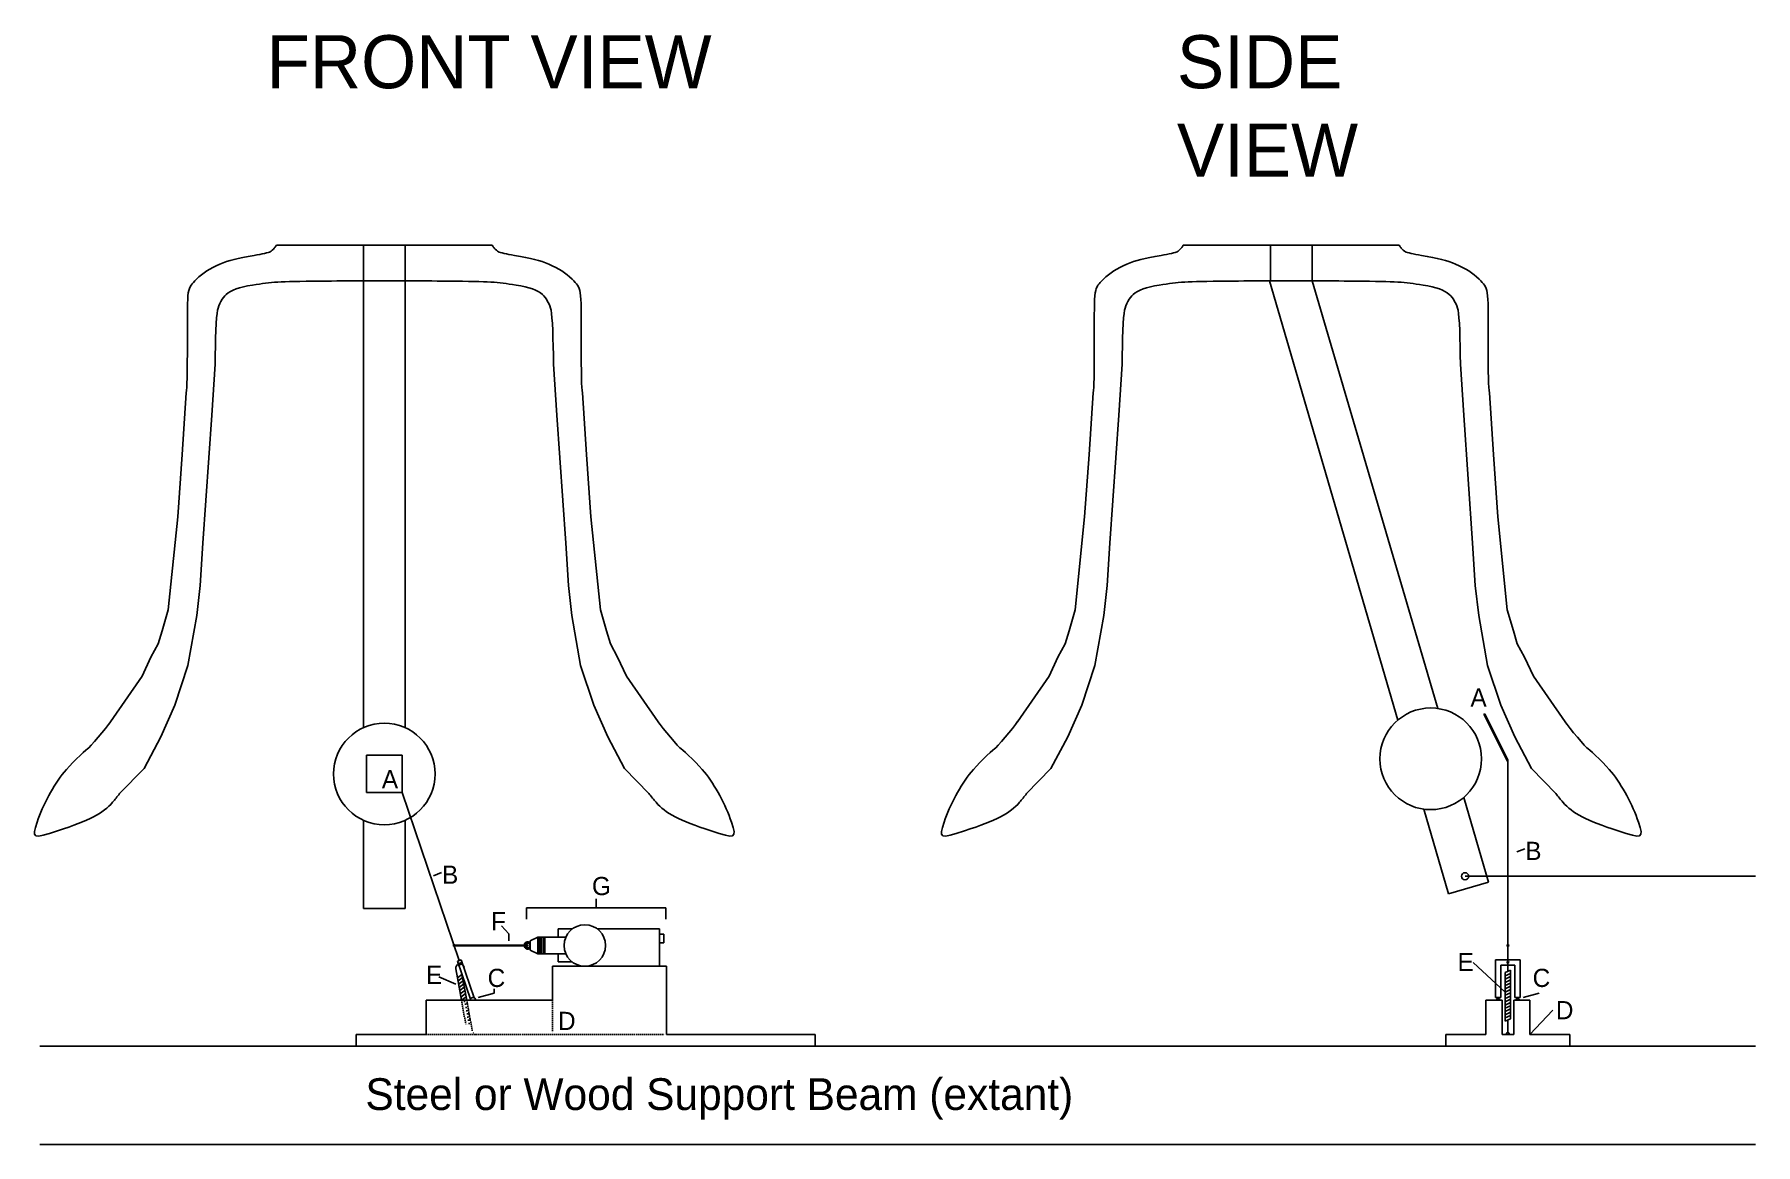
# Model space of a CAD drawing. Extents: x -113 to 2547, y -460 to 1255.
import ezdxf

# ---------------------------------------------------------------- set-up
doc = ezdxf.new("R2010")
doc.units = 0
doc.linetypes.add('ACAD_ISO07W100', pattern=[3, 0, -3])
doc.layers.get('0').update_dxf_attribs({"color": 1, "linetype": 'CONTINUOUS'})
for name, color, linetype in [('Device', 3, 'CONTINUOUS'), ('Extant Structure', 7, 'CONTINUOUS'), ('Hidden', 3, 'ACAD_ISO07W100')]:
    doc.layers.add(name, color=color, linetype=linetype)

msp = doc.modelspace()

# ---------------------------------------------------------------- linework, layer by layer
for p, q in [((2190.1, -2.7), (2177.9, -7.5)), ((516, -39.6), (503.7, -44.4)), ((647, -111.3), (647, -93.8)), ((647, -93.8), (862.8, -93.8)), ((754.9, -93.8), (754.9, -79.9)), ((862.8, -93.8), (862.8, -111.3)), ((608.5, -121.8), (619.9, -134)), ((619.9, -134), (619.9, -145)), ((2110.5, -178.7), (2159.9, -224.2)), ((512, -200.8), (538, -212.2)), ((597.4, -225.9), (572.3, -232.5)), ((597.4, -219.3), (597.4, -225.9)), ((2212.5, -225.9), (2187.4, -232.5)), ((2233.4, -252.2), (2198, -289.5))]:
    msp.add_line(p, q)
at = {"layer": 'Device', "linetype": 'Continuous'}
for p, q in [((2128.4, 205.8), (2127, 205.1)), ((2127, 205.1), (2163.2, 132.7)), ((2128.4, 205.8), (2164.6, 133.4)), ((400, 141.7), (454.9, 141.7)), ((400, 83.9), (400, 141.7)), ((454.9, 141.7), (454.9, 83.9)), ((2164.6, 133.4), (2163.2, 132.7)), ((2163.9, 133.1), (2163.9, -174.3)), ((454.9, 83.9), (400, 83.9)), ((543.4, -175.3), (454.9, 83.9)), ((717.9, -126.7), (696.4, -126.7)), ((696.4, -126.7), (696.4, -139.5)), ((852.6, -126.7), (756.9, -126.7)), ((852.6, -126.7), (852.6, -184.3)), ((649.3, -151.6), (535.6, -151.6)), ((535.6, -151.6), (535.6, -152.8)), ((649.3, -152.8), (535.6, -152.8)), ((649.3, -151.6), (649.3, -152.8)), ((664.6, -139.5), (652.7, -145.1)), ((652.7, -145.1), (652.7, -159.3)), ((664.6, -164.9), (652.7, -159.3)), ((675.6, -139.5), (664.6, -139.5)), ((664.6, -139.5), (664.6, -164.9)), ((667.4, -139.5), (667.4, -164.9)), ((670.1, -139.5), (670.1, -164.9)), ((670.1, -139.5), (675.6, -139.5)), ((672.8, -139.5), (672.8, -164.9)), ((707.9, -139.5), (675.6, -139.5)), ((675.6, -139.5), (675.6, -164.9)), ((852.6, -134.8), (859.3, -134.8)), ((859.3, -148.3), (852.6, -148.3)), ((859.3, -134.8), (859.3, -148.3)), ((540.6, -176.3), (546.3, -174.3)), ((540.6, -176.3), (560.6, -234.9)), ((546.3, -174.3), (566.3, -232.9)), ((664.6, -164.9), (675.6, -164.9)), ((707.9, -164.9), (675.6, -164.9)), ((863.7, -184.3), (687.5, -184.3)), ((696.4, -177.7), (696.4, -164.9)), ((717.9, -177.7), (696.4, -177.7)), ((852.6, -184.3), (737.4, -184.3)), ((863.7, -289.5), (863.7, -184.3)), ((2152.9, -174.3), (2144.9, -174.3)), ((2144.9, -174.3), (2144.9, -232.8)), ((2152.9, -174.3), (2174.9, -174.3)), ((2152.9, -182.4), (2152.9, -232.8)), ((2152.9, -182.4), (2163.9, -182.4)), ((2163.9, -192.3), (2163.9, -178.1)), ((2174.9, -182.4), (2163.9, -182.4)), ((2174.9, -174.3), (2183, -174.3)), ((2174.9, -182.4), (2174.9, -232.8)), ((2183, -174.3), (2183, -232.8)), ((540.4, -202.3), (537.8, -188.4)), ((547.5, -197), (540.4, -202.3)), ((546.7, -236.9), (540.4, -202.3)), ((548.4, -201.9), (541.3, -207.2)), ((549.3, -206.8), (542.2, -212.1)), ((550.2, -211.7), (543.1, -217)), ((547.5, -197), (554.8, -236.9)), ((2167.9, -190.3), (2159.9, -194.2)), ((2159.9, -269.2), (2159.9, -194.2)), ((2167.9, -195.3), (2159.9, -199.2)), ((2167.9, -200.3), (2159.9, -204.2)), ((2167.9, -205.3), (2159.9, -209.2)), ((2167.9, -210.3), (2159.9, -214.2)), ((2167.9, -190.3), (2167.9, -265.3)), ((687.5, -236.9), (492, -236.9)), ((492, -236.9), (492, -289.5)), ((551.1, -216.6), (544, -221.9)), ((552, -221.6), (544.9, -226.9)), ((552.9, -226.5), (545.8, -231.8)), ((553.8, -231.4), (546.7, -236.7)), ((567.7, -236.9), (561.3, -236.9)), ((2129.8, -236.9), (2129.8, -289.5)), ((2154.9, -236.9), (2129.8, -236.9)), ((2154.9, -236.9), (2154.9, -289.5)), ((2167.9, -215.3), (2159.9, -219.2)), ((2167.9, -220.3), (2159.9, -224.2)), ((2167.9, -225.3), (2159.9, -229.2)), ((2167.9, -230.3), (2159.9, -234.2)), ((2167.9, -235.3), (2159.9, -239.2)), ((2172.9, -236.9), (2172.9, -289.5)), ((2172.9, -236.9), (2198, -236.9)), ((2198, -236.9), (2198, -289.5)), ((2167.9, -240.3), (2159.9, -244.2)), ((2167.9, -245.3), (2159.9, -249.2)), ((2167.9, -250.3), (2159.9, -254.2)), ((2167.9, -255.3), (2159.9, -259.2)), ((2167.9, -260.3), (2159.9, -264.2)), ((2167.9, -265.3), (2159.9, -269.2)), ((383.8, -289.5), (383.8, -307.6)), ((863.7, -289.5), (1093.6, -289.5)), ((1093.6, -289.5), (1093.6, -307.6)), ((2067.9, -289.5), (2067.9, -307.6)), ((2129.8, -289.5), (2067.9, -289.5)), ((2154.9, -289.5), (2172.9, -289.5)), ((2163.9, -267.3), (2163.9, -286.8)), ((2259.9, -289.5), (2198, -289.5)), ((2259.9, -307.6), (2259.9, -289.5)), ((863.7, -307.6), (383.8, -307.6)), ((1093.6, -307.6), (863.7, -307.6)), ((2067.9, -307.6), (2259.9, -307.6))]:
    msp.add_line(p, q, dxfattribs=at)
at = {"layer": 'Device'}
for p, q in [((687.5, -184.3), (687.5, -236.9)), ((554.7, -236.3), (554, -236.9)), ((2144.9, -232.8), (2152.9, -232.8)), ((2148.9, -232.8), (2148.9, -235.7)), ((2174.9, -232.8), (2183, -232.8)), ((2178.9, -232.8), (2178.9, -235.7)), ((492, -289.5), (383.8, -289.5))]:
    msp.add_line(p, q, dxfattribs=at)
at = {"layer": 'Device', "linetype": 'Continuous'}
for centre, radius in [((737.4, -152.2), 32.1), ((545.1, -180.5), 1.32), ((2163.9, -178.1), 1.32)]:
    msp.add_circle(centre, radius, dxfattribs=at)
at = {"layer": 'Device'}
msp.add_circle((2163.9, -152.2), 1.32, dxfattribs=at)
at = {"layer": 'Device', "linetype": 'Continuous'}
for centre, radius, start, end in [((535.6, -152.2), 1.32, 26.9303, 333.0697), ((649.3, -152.2), 5.64, 53.13, 173.8982), ((649.3, -152.2), 5.64, 186.1018, 306.87), ((649.3, -152.2), 3.39, 190.2044, 169.7956), ((2163.9, -152.2), 1.32, 26.9303, 333.0697), ((544.4, -187.2), 6.68, 10.3611, 190.3611), ((564.5, -236.9), 4.35, 0, 180), ((2148.9, -236.9), 2.72, 0, 180), ((2178.9, -236.9), 2.72, 0, 180), ((2163.9, -289.5), 2.72, 0, 180)]:
    msp.add_arc(centre, radius, start, end, dxfattribs=at)
at = {"layer": 'Extant Structure', "linetype": 'Continuous'}
for p, q in [((395.2, 929.5), (459.7, 929.5)), ((1796.8, 929.5), (1861.4, 929.5)), ((395.2, 874.8), (395.2, 184.3)), ((459.7, 874.8), (395.2, 874.8)), ((459.7, 184.3), (459.7, 874.8)), ((1993.7, 195.8), (1795.5, 874.8)), ((1796.8, 874.8), (1861.4, 874.8)), ((2055.6, 213.9), (1861.4, 874.8)), ((166.1, 746), (160.7, 667.3)), ((688.8, 746), (694.2, 667.3)), ((1567.8, 746), (1562.4, 667.3)), ((2090.5, 746), (2095.9, 667.3)), ((121.3, 701.7), (115.1, 606.4)), ((733.6, 701.7), (739.9, 606.4)), ((1522.9, 701.7), (1516.7, 606.4)), ((2135.3, 701.7), (2141.5, 606.4)), ((160.7, 667.3), (147.2, 469.5)), ((694.2, 667.3), (707.8, 469.5)), ((1562.4, 667.3), (1548.8, 469.5)), ((2095.9, 667.3), (2109.4, 469.5)), ((115.1, 606.4), (108.2, 510.1)), ((739.9, 606.4), (746.7, 510.1)), ((1516.7, 606.4), (1509.8, 510.1)), ((2141.5, 606.4), (2148.4, 510.1)), ((108.2, 510.1), (93.6, 366.4)), ((746.7, 510.1), (761.4, 366.4)), ((1509.8, 510.1), (1495.2, 366.4)), ((2148.4, 510.1), (2163, 366.4)), ((147.2, 469.5), (143.1, 403.8)), ((707.8, 469.5), (711.9, 403.8)), ((1548.8, 469.5), (1544.7, 403.8)), ((2109.4, 469.5), (2113.5, 403.8)), ((143.1, 403.8), (137.6, 357.7)), ((711.9, 403.8), (717.3, 357.7)), ((1544.7, 403.8), (1539.3, 357.7)), ((2113.5, 403.8), (2119, 357.7)), ((93.6, 366.4), (84.1, 333.8)), ((137.6, 357.7), (124, 280.2)), ((717.3, 357.7), (730.9, 280.2)), ((761.4, 366.4), (770.8, 333.8)), ((1495.2, 366.4), (1485.7, 333.8)), ((1539.3, 357.7), (1525.7, 280.2)), ((2119, 357.7), (2132.5, 280.2)), ((2163, 366.4), (2172.5, 333.8)), ((84.1, 333.8), (78.1, 314)), ((770.8, 333.8), (776.8, 314)), ((1485.7, 333.8), (1479.7, 314)), ((2172.5, 333.8), (2178.5, 314)), ((66.9, 293.3), (53.1, 264.1)), ((78.1, 314), (66.9, 293.3)), ((776.8, 314), (788, 293.3)), ((788, 293.3), (801.8, 264.1)), ((1468.5, 293.3), (1454.8, 264.1)), ((1479.7, 314), (1468.5, 293.3)), ((2178.5, 314), (2189.7, 293.3)), ((2189.7, 293.3), (2203.5, 264.1)), ((124, 280.2), (103.7, 219.1)), ((730.9, 280.2), (751.3, 219.1)), ((1525.7, 280.2), (1505.3, 219.1)), ((2132.5, 280.2), (2152.9, 219.1)), ((53.1, 264.1), (4.3, 193.4)), ((801.8, 264.1), (850.6, 193.4)), ((1454.8, 264.1), (1406, 193.4)), ((2203.5, 264.1), (2252.2, 193.4)), ((103.7, 219.1), (81.9, 170.2)), ((751.3, 219.1), (773, 170.2)), ((1505.3, 219.1), (1483.6, 170.2)), ((2152.9, 219.1), (2174.7, 170.2)), ((81.9, 170.2), (56.1, 121.3)), ((773, 170.2), (798.8, 121.3)), ((1483.6, 170.2), (1457.8, 121.3)), ((2174.7, 170.2), (2200.5, 121.3)), ((56.1, 121.3), (18.4, 82.4)), ((798.8, 121.3), (836.5, 82.4)), ((1457.8, 121.3), (1420.1, 82.4)), ((2200.5, 121.3), (2238.2, 82.4)), ((2033.8, 58.5), (2072, -72.3)), ((2133.9, -54.3), (2095.7, 76.6)), ((395.2, 41.3), (395.2, -95.1)), ((459.7, -95.1), (459.7, 41.3)), ((2097.7, -45.3), (2546.7, -45.3)), ((2072, -72.3), (2133.9, -54.3)), ((395.2, -95.1), (459.7, -95.1)), ((-104.8, -307.6), (2546.7, -307.6)), ((-104.8, -459.8), (2546.7, -459.8))]:
    msp.add_line(p, q, dxfattribs=at)
for centre, radius in [((2044.7, 136.2), 78.5), ((427.5, 112.8), 78.5), ((2097.7, -45.3), 5.55)]:
    msp.add_circle(centre, radius, dxfattribs=at)
at = {"layer": 'Extant Structure', "color": 7}
for points in [[(173.4, 900.4), (186.7, 906), (200.6, 909.6), (226.3, 914)], [(226.3, 914), (238.1, 916), (249.2, 918.4), (251, 919.4)], [(251, 919.4), (252.8, 920.3), (255.7, 923), (257.5, 925.3)], [(257.5, 925.3), (258.5, 926.7), (259.6, 928.1), (260.7, 929.5)], [(395.2, 929.5), (395.2, 911.2), (395.2, 893), (395.2, 874.8)], [(459.7, 929.5), (459.7, 911.2), (459.7, 893), (459.7, 874.8)], [(597.4, 925.3), (596.4, 926.7), (595.3, 928.1), (594.3, 929.5)], [(603.9, 919.4), (602.1, 920.3), (599.2, 923), (597.4, 925.3)], [(628.6, 914), (616.9, 916), (605.7, 918.4), (603.9, 919.4)], [(681.5, 900.4), (668.2, 906), (654.4, 909.6), (628.6, 914)], [(1575, 900.4), (1588.4, 906), (1602.2, 909.6), (1627.9, 914)], [(1627.9, 914), (1639.7, 916), (1650.8, 918.4), (1652.6, 919.4)], [(1652.6, 919.4), (1654.5, 920.3), (1657.4, 923), (1659.1, 925.3)], [(1659.1, 925.3), (1660.2, 926.7), (1661.3, 928.1), (1662.3, 929.5)], [(1796.8, 929.5), (1796.8, 911.2), (1796.8, 893), (1796.8, 874.8)], [(1861.4, 929.5), (1861.4, 911.2), (1861.4, 893), (1861.4, 874.8)], [(1999.1, 925.3), (1998, 926.7), (1997, 928.1), (1995.9, 929.5)], [(2005.6, 919.4), (2003.8, 920.3), (2000.8, 923), (1999.1, 925.3)], [(2030.3, 914), (2018.5, 916), (2007.4, 918.4), (2005.6, 919.4)], [(2083.2, 900.4), (2069.8, 906), (2056, 909.6), (2030.3, 914)], [(137.3, 877), (147.2, 886.9), (157.9, 893.8), (173.4, 900.4)], [(717.6, 877), (707.7, 886.9), (697.1, 893.8), (681.5, 900.4)], [(1539, 877), (1548.8, 886.9), (1559.5, 893.8), (1575, 900.4)], [(2119.3, 877), (2109.4, 886.9), (2098.7, 893.8), (2083.2, 900.4)], [(123.1, 783.5), (123.1, 867.5), (122.3, 862), (137.3, 877)], [(183.2, 853.7), (177.5, 848.8), (171.6, 838.1), (169.7, 829.2)], [(223.6, 868), (203.1, 864.6), (190.9, 860.3), (183.2, 853.7)], [(329.3, 874.2), (261.6, 873.5), (254.9, 873.1), (223.6, 868)], [(395.2, 874.8), (373.2, 874.6), (351.3, 874.4), (329.3, 874.2)], [(459.7, 874.8), (481.7, 874.6), (503.6, 874.4), (525.6, 874.2)], [(525.6, 874.2), (593.3, 873.5), (600, 873.1), (631.4, 868)], [(631.4, 868), (651.8, 864.6), (664, 860.3), (671.8, 853.7)], [(671.8, 853.7), (677.4, 848.8), (683.3, 838.1), (685.2, 829.2)], [(731.8, 783.5), (731.8, 867.5), (732.7, 862), (717.6, 877)], [(1524.7, 783.5), (1524.8, 867.5), (1523.9, 862), (1539, 877)], [(1584.8, 853.7), (1579.1, 848.8), (1573.3, 838.1), (1571.4, 829.2)], [(1625.2, 868), (1604.8, 864.6), (1592.5, 860.3), (1584.8, 853.7)], [(1731, 874.2), (1663.2, 873.5), (1656.6, 873.1), (1625.2, 868)], [(1796.8, 874.8), (1774.9, 874.6), (1752.9, 874.4), (1731, 874.2)], [(1861.4, 874.8), (1883.3, 874.6), (1905.3, 874.4), (1927.2, 874.2)], [(1927.2, 874.2), (1995, 873.5), (2001.6, 873.1), (2033, 868)], [(2033, 868), (2053.5, 864.6), (2065.7, 860.3), (2073.4, 853.7)], [(2073.4, 853.7), (2079.1, 848.8), (2085, 838.1), (2086.9, 829.2)], [(2133.5, 783.5), (2133.5, 867.5), (2134.3, 862), (2119.3, 877)], [(169.7, 829.2), (167.7, 819.7), (166.2, 783.5), (166.1, 746)], [(685.2, 829.2), (687.2, 819.7), (688.8, 783.5), (688.8, 746)], [(1571.4, 829.2), (1569.4, 819.7), (1567.8, 783.5), (1567.8, 746)], [(2086.9, 829.2), (2088.9, 819.7), (2090.4, 783.5), (2090.5, 746)], [(121.3, 701.7), (122.7, 710.7), (123.1, 726.3), (123.1, 783.5)], [(733.6, 701.7), (732.2, 710.7), (731.8, 726.3), (731.8, 783.5)], [(1522.9, 701.7), (1524.4, 710.7), (1524.7, 726.3), (1524.7, 783.5)], [(2135.3, 701.7), (2133.8, 710.7), (2133.5, 726.3), (2133.5, 783.5)], [(-31.4, 151.4), (-28, 153.3), (-2.4, 183.5), (4.6, 193.7)], [(886.3, 151.4), (883, 153.3), (857.3, 183.5), (850.3, 193.7)], [(1370.3, 151.4), (1373.6, 153.3), (1399.3, 183.5), (1406.2, 193.7)], [(2288, 151.4), (2284.6, 153.3), (2258.9, 183.5), (2252, 193.7)], [(-67.5, 115.7), (-59.6, 125.5), (-36.1, 148.8), (-31.4, 151.4)], [(922.4, 115.7), (914.5, 125.5), (891, 148.8), (886.3, 151.4)], [(1334.2, 115.7), (1342, 125.5), (1365.6, 148.8), (1370.3, 151.4)], [(2324.1, 115.7), (2316.2, 125.5), (2292.7, 148.8), (2288, 151.4)], [(-109.1, 38.2), (-100.1, 65.1), (-83.9, 95.3), (-67.5, 115.7)], [(964, 38.2), (955, 65.1), (938.8, 95.3), (922.4, 115.7)], [(1292.6, 38.2), (1301.6, 65.1), (1317.8, 95.3), (1334.2, 115.7)], [(2365.7, 38.2), (2356.7, 65.1), (2340.5, 95.3), (2324.1, 115.7)], [(18.4, 82.4), (14.8, 77.7), (11.2, 73.2), (7.6, 69)], [(836.5, 82.4), (840.1, 77.7), (843.7, 73.2), (847.4, 69)], [(1420.1, 82.4), (1416.5, 77.7), (1412.9, 73.2), (1409.2, 69)], [(2238.2, 82.4), (2241.7, 77.7), (2245.3, 73.2), (2249, 69)], [(7.6, 69), (-7.4, 51.9), (-28, 41.2), (-77.5, 24.9)], [(847.4, 69), (862.3, 51.9), (882.9, 41.2), (932.4, 24.9)], [(1409.2, 69), (1394.3, 51.9), (1373.7, 41.2), (1324.2, 24.9)], [(2249, 69), (2264, 51.9), (2284.6, 41.2), (2334.1, 24.9)], [(-77.5, 24.9), (-115.8, 12.2), (-117.5, 13), (-109.1, 38.2)], [(932.4, 24.9), (970.7, 12.2), (972.5, 13), (964, 38.2)], [(1324.2, 24.9), (1285.9, 12.2), (1284.1, 13), (1292.6, 38.2)], [(2334.1, 24.9), (2372.4, 12.2), (2374.1, 13), (2365.7, 38.2)]]:
    msp.add_open_spline(points, degree=3, dxfattribs=at)
for points in [[(260.7, 929.5), (283.1, 929.5), (305.5, 929.5), (327.9, 929.5), (350.3, 929.5), (372.8, 929.5), (395.2, 929.5)], [(594.3, 929.5), (571.8, 929.5), (549.4, 929.5), (527, 929.5), (504.6, 929.5), (482.2, 929.5), (459.7, 929.5)], [(1662.3, 929.5), (1684.7, 929.5), (1707.2, 929.5), (1729.6, 929.5), (1752, 929.5), (1774.4, 929.5), (1796.8, 929.5)], [(1995.9, 929.5), (1973.5, 929.5), (1951.1, 929.5), (1928.7, 929.5), (1906.2, 929.5), (1883.8, 929.5), (1861.4, 929.5)]]:
    msp.add_open_spline(points, degree=3, knots=[26, 26, 26, 26, 27, 27, 27, 28, 28, 28, 28], dxfattribs=at)
at = {"layer": 'Hidden'}
for p, q in [((546.7, -236.9), (553.8, -276)), ((554, -236.9), (547.6, -241.6)), ((554.8, -236.9), (561, -270.8)), ((687.5, -236.9), (687.5, -289.5)), ((555.6, -241.2), (548.5, -246.5)), ((556.5, -246.2), (549.4, -251.4)), ((557.4, -251.1), (550.3, -256.4)), ((558.3, -256), (551.1, -261.3)), ((559.2, -260.9), (552, -266.2)), ((560.1, -265.8), (552.9, -271.1)), ((492, -289.5), (863.7, -289.5)), ((561, -270.8), (553.8, -276)), ((561, -270.8), (564, -286.9))]:
    msp.add_line(p, q, dxfattribs=at)
msp.add_arc((564.5, -289.5), 2.72, 0, 180, dxfattribs=at)

# ---------------------------------------------------------------- texts
at = {"linetype": 'Continuous', "char_height": 28.1, "attachment_point": 1}
for s, insert in [('A', (2106.1, 244.9)), ('A', (423.7, 118.8)), ('B', (2190.8, 8)), ('B', (516.7, -28.8)), ('G', (748.4, -46.3)), ('F', (592.5, -100.6)), ('E', (491.8, -183.5)), ('E', (2086.1, -163.6)), ('C', (587.2, -188.2)), ('C', (2202.2, -188.2)), ('D', (2238.1, -238.1)), ('D', (696, -254.7))]:
    msp.add_mtext_dynamic_manual_height_columns(s, width=21.768, gutter_width=12.5, heights=[0], dxfattribs=dict(at, insert=insert))
at = {"layer": 'Extant Structure', "linetype": 'Continuous', "char_height": 81.92, "attachment_point": 1}
for s, insert in [('FRONT VIEW', (245.6, 1254.1)), ('SIDE\\PVIEW', (1652.4, 1254.1))]:
    msp.add_mtext_dynamic_manual_height_columns(s, width=797.856, gutter_width=12.5, heights=[0], dxfattribs=dict(at, insert=insert))
at = {"layer": 'Extant Structure', "linetype": 'Continuous', "insert": (398.3, -357.3), "char_height": 49.055, "attachment_point": 1}
msp.add_mtext('Steel or Wood Support Beam (extant)', dxfattribs=at)

doc.saveas('drawing.dxf')
